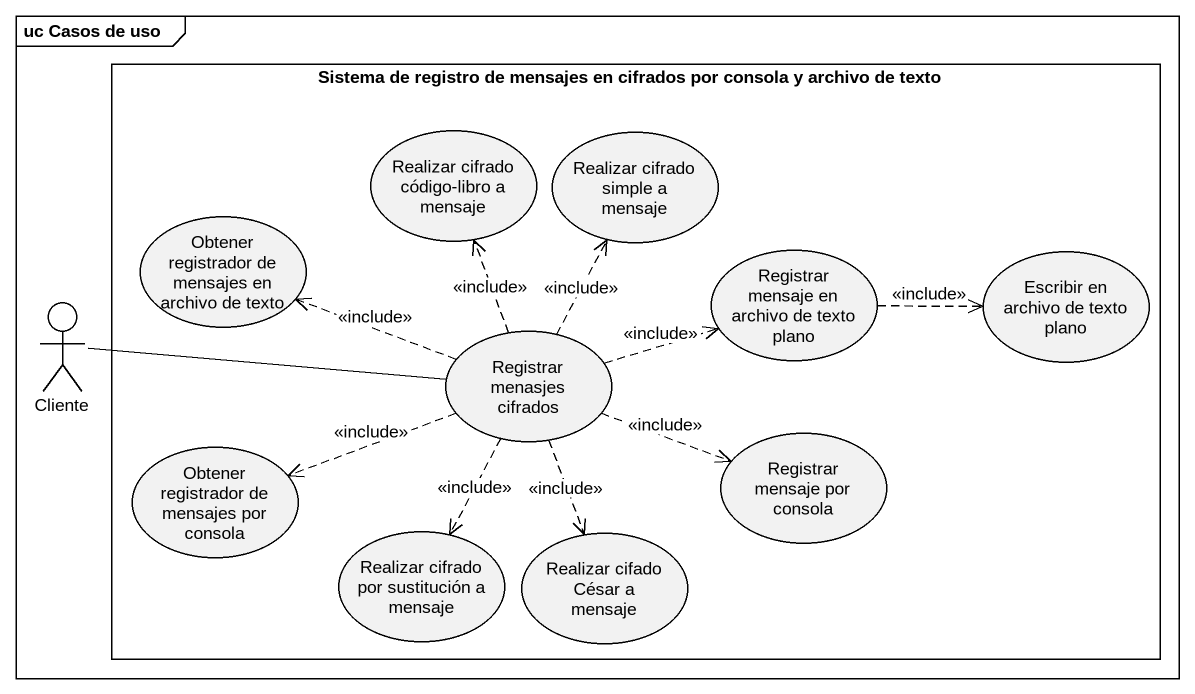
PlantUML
@startuml
mainframe uc Casos de uso
rectangle "Sistema de registro de mensajes en cifrados por consola y archivo de texto" as Sistema_de_registro_de {
  usecase "Realizar cifrado código-libro a mensaje" as Realizar_cifrado_código
  usecase "Realizar cifrado simple a mensaje" as Realizar_cifrado_simple_a
  usecase "Obtener registrador de mensajes en archivo de texto" as Obtener_registrador_de
  usecase "Registrar mensaje en archivo de texto plano" as Registrar_mensaje_en
  usecase "Escribir en archivo de texto plano" as Escribir_en_archivo_de
  usecase "Registrar menasjes cifrados" as Registrar_menasjes_cifrados
  usecase "Obtener registrador de mensajes por consola" as Obtener_registrador_de_2
  usecase "Registrar mensaje por consola" as Registrar_mensaje_por
  usecase "Realizar cifrado por sustitución a mensaje" as Realizar_cifrado_por
  usecase "Realizar cifado César a mensaje" as Realizar_cifado_César_a
}
actor Cliente
Cliente -right- Registrar_menasjes_cifrados
Registrar_mensaje_en .right.> Escribir_en_archivo_de : <<include>>
Registrar_menasjes_cifrados .up.> Realizar_cifrado_código : <<include>>
Registrar_menasjes_cifrados .up.> Realizar_cifrado_simple_a : <<include>>
Registrar_menasjes_cifrados .left.> Obtener_registrador_de : <<include>>
Registrar_menasjes_cifrados .right.> Registrar_mensaje_en : <<include>>
Registrar_menasjes_cifrados .left.> Obtener_registrador_de_2 : <<include>>
Registrar_menasjes_cifrados .right.> Registrar_mensaje_por : <<include>>
Registrar_menasjes_cifrados ..> Realizar_cifrado_por : <<include>>
Registrar_menasjes_cifrados ..> Realizar_cifado_César_a : <<include>>
@enduml
